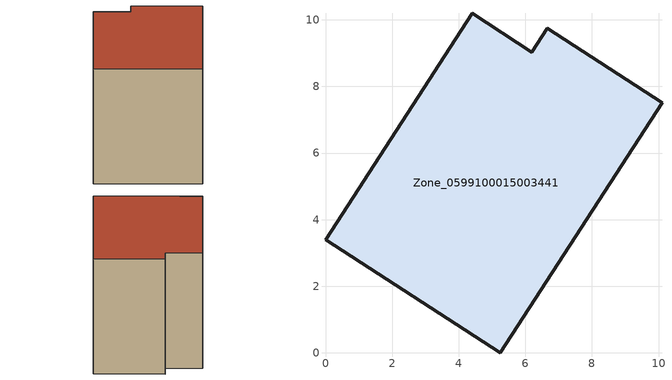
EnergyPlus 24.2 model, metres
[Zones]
Zone_0599100015003441
 floor ground (C_G): 5.24,0 0,3.4 4.4,10.2 6.2,9.04 6.66,9.74 10.1,7.51 z0.84
 wall outside (C_F): 5.24,0 10.1,7.51 6.66,9.74 6.2,9.04 4.4,10.2 0,3.4 5.24,0 z0.84:8.01
 roof outside (C_R): 0,3.4 5.24,0 10.1,7.51 6.66,9.74 6.2,9.04 4.4,10.2 z8.01
[BUILDING]
Pand.0599100015003441: North Axis=0; Terrain=City; Loads Convergence Tolerance Value=0.04; Temperature Convergence Tolerance Value=0.4; Solar Distribution=FullExterior; Maximum Number of Warmup Days=25; Minimum Number of Warmup Days=1
[Site:Location]
Rotterdam.The.Hague.AP_ZH_NLD Design_Conditions: Latitude=51.96; Longitude=4.45; Time Zone=1; Elevation=-4.5
[SITE:GROUNDTEMPERATURE:BUILDINGSURFACE]
18, 18, 18, 18, 18, 18, 18, 18, 18, 18, 18, 18
[MATERIAL] Thermal Absorptance=0.9; Solar Absorptance=0.7; Visible Absorptance=0.7
Name | Roughness | Thickness | Conductivity | Density | Specific Heat
G.TC.1965-1974 | MediumSmooth | 0.15 | 0.882353 | 540 | 1210
F.TC.1965-1974 | Rough | 0.3 | 0.697674 | 1920 | 840
R.TC.1965-1974 | MediumRough | 0.2 | 0.232558 | 1500 | 1000
[CONSTRUCTION]
C_G: G.TC.1965-1974
C_F: F.TC.1965-1974
C_R: R.TC.1965-1974
[ZONE]
Zone_0599100015003441: Type=1; Multiplier=1; Ceiling Height=Autocalculate; Volume=Autocalculate; Floor Area=autocalculate; Part of Total Floor Area=Yes
[ZONEINFILTRATION:DESIGNFLOWRATE]
Infil_Zone_0599100015003441: Zone or ZoneList or Space or SpaceList=Zone_0599100015003441; Schedule=AlwaysOn; Design Flow Rate Calculation Method=Flow/Area; Flow Rate per Floor Area=0.003; Constant Term Coefficient=1; Temperature Term Coefficient=0; Velocity Term Coefficient=0; Velocity Squared Term Coefficient=0
[HVACTEMPLATE:ZONE:IDEALLOADSAIRSYSTEM]
Zone_0599100015003441: Maximum Heating Supply Air Temperature=50; Minimum Cooling Supply Air Temperature=13; Maximum Heating Supply Air Humidity Ratio=0.0156; Minimum Cooling Supply Air Humidity Ratio=0.0077; Heating Limit=NoLimit; Cooling Limit=NoLimit; Dehumidification Control Type=ConstantSensibleHeatRatio; Cooling Sensible Heat Ratio=0.7; Dehumidification Setpoint=60; Humidification Control Type=None; Humidification Setpoint=30; Outdoor Air Method=None; Outdoor Air Flow Rate per Person=0.00944; Outdoor Air Flow Rate per Zone Floor Area=0; Outdoor Air Flow Rate per Zone=0; Demand Controlled Ventilation Type=None; Outdoor Air Economizer Type=NoEconomizer; Heat Recovery Type=None; Sensible Heat Recovery Effectiveness=0.7; Latent Heat Recovery Effectiveness=0.65
[ZONECONTROL:THERMOSTAT]
ThermostatControl_Zone_0599100015003441: Zone or ZoneList=Zone_0599100015003441; Control Type Schedule=DualSetpointControlType; Control 1=Thermostat_Zone_0599100015003441; Temperature Difference Between Cutout And Setpoint=0
[THERMOSTATSETPOINT:DUALSETPOINT]
Thermostat_Zone_0599100015003441: Heating Setpoint Temperature Schedule=HeatingSetpoint_Zone_0599100015003441; Cooling Setpoint Temperature Schedule=CoolingSetpoint_Zone_0599100015003441
[SCHEDULE:COMPACT]
HeatingSetpoint_Zone_0599100015003441: Through: 12/31, For: AllDays, Until: 24:00, 21
CoolingSetpoint_Zone_0599100015003441: Through: 12/31, For: AllDays, Until: 24:00, 24
DualSetpointControlType: Through: 12/31, For: AllDays, Until: 24:00, 4
AlwaysOn: Through: 12/31, For: AllDays, Until: 24:00, 1
